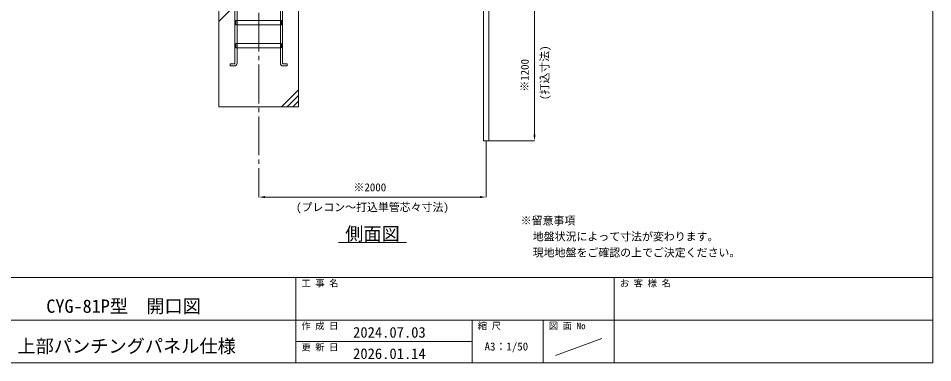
# Model space of a CAD drawing. Units: millimetres, scale not verified. Extents: x 14020 to 34145, y -14438 to 14438.
# Drawn here: x 26106 to 34145, y -14438 to -11409 of the extents above; entities that cross this region are included whole.
import ezdxf
from ezdxf.enums import TextEntityAlignment as Align

# ---------------------------------------------------------------- set-up
doc = ezdxf.new("R2010")
doc.units = ezdxf.units.MM
doc.header["$LTSCALE"] = 38
doc.linetypes.add('CHAIN2', pattern=[12, 9, -1, 1, -1])
doc.linetypes.add('DASHED1', pattern=[1.8, 1.2, -0.6])
for name, color, linetype, lineweight in [('0-9_基礎工事用PCA小', 7, 'Continuous', 18), ('0-A_図面枠', 7, 'Continuous', 18), ('0-B_寸法', 3, 'Continuous', 18), ('0-D_単管', 7, 'Continuous', 18), ('1-3_通芯', 1, 'CHAIN2', 18), ('1-8_文字', 7, 'Continuous', 18)]:
    doc.layers.add(name, color=color, linetype=linetype, lineweight=lineweight)
doc.styles.add('ＭＳ ゴシック', font='')
doc.styles.get('ＭＳ ゴシック').set_extended_font_data('MS Gothic')

msp = doc.modelspace()

# ---------------------------------------------------------------- linework, layer by layer
at = {"layer": '0-9_基礎工事用PCA小'}
for p, q in [((27869.8, -11437.5), (28019.8, -11287.5)), ((28029.33, -11467.5), (28029.33, -11629.5)), ((28410.27, -11467.5), (28410.27, -11629.5)), ((28029.33, -11667.5), (28029.33, -11804.5)), ((28410.27, -11667.5), (28410.27, -11804.5)), ((28569.8, -12037.5), (28419.8, -12187.5)), ((28569.8, -12087.5), (28469.8, -12187.5)), ((28569.8, -12137.5), (28519.8, -12187.5))]:
    msp.add_line(p, q, dxfattribs=at)
at = {"layer": '0-9_基礎工事用PCA小', "color": 4, "linetype": 'DASHED1', "lineweight": 9}
for p, q in [((28029.33, -11429.5), (28029.33, -11467.5)), ((28410.27, -11429.5), (28410.27, -11467.5)), ((28029.33, -11629.5), (28029.33, -11667.5)), ((28410.27, -11629.5), (28410.27, -11667.5))]:
    msp.add_line(p, q, dxfattribs=at)
at = {"layer": '0-9_基礎工事用PCA小'}
for points in [[(28010.28, -11804.45), (28010.28, -11227.5), (28029.33, -11227.5), (28029.33, -11429.5)], [(28429.32, -11804.45), (28429.32, -11227.5), (28410.27, -11227.5), (28410.27, -11429.5)], [(28006.33, -11827.5), (27969.33, -11827.5), (27969.33, -11808.45), (28006.27, -11808.45)], [(28433.27, -11827.5), (28470.28, -11827.5), (28470.28, -11808.45), (28433.33, -11808.45)]]:
    msp.add_lwpolyline(points, dxfattribs=at)
for points in [[(27869.8, -12187.5), (28569.8, -12187.5), (28569.8, -11287.5), (27869.8, -11287.5)], [(28019.8, -11429.5), (28419.8, -11429.5), (28419.8, -11467.5), (28019.8, -11467.5)], [(28019.8, -11629.5), (28419.8, -11629.5), (28419.8, -11667.5), (28019.8, -11667.5)]]:
    msp.add_lwpolyline(points, close=True, dxfattribs=at)
for centre, radius, start, end in [((28006.27, -11804.45), 4, 270, 0), ((28006.33, -11804.5), 23, 270, 0), ((28433.27, -11804.5), 23, 180, 270), ((28433.33, -11804.45), 4, 180, 270)]:
    msp.add_arc(centre, radius, start, end, dxfattribs=at)
at = {"layer": '0-A_図面枠'}
for p, q in [((14019.8, -13687.5), (34144.8, -13687.5)), ((28544.8, -13687.5), (28544.8, -14437.5)), ((31344.8, -13687.5), (31344.8, -14437.5)), ((25744.8, -14062.5), (34144.8, -14062.5)), ((30094.8, -14062.5), (30094.8, -14437.5)), ((30719.8, -14062.5), (30719.8, -14437.5)), ((30827.77, -14374.38), (31236.83, -14225.62)), ((30094.8, -14250), (28544.8, -14250))]:
    msp.add_line(p, q, dxfattribs=at)
msp.add_lwpolyline([(14019.8, -562.5), (34144.8, -562.5), (34144.8, -14437.5), (14019.8, -14437.5)], close=True, dxfattribs=at)
at = {"layer": '0-B_寸法'}
for p, q in [((30644.1, -11342.5), (30644.1, -12432.5)), ((30219.8, -12488.5), (30219.8, -12981.95)), ((30220.8, -12487.5), (30645.1, -12487.5)), ((28219.8, -12781.95), (28219.8, -12981.95)), ((30164.8, -12980.95), (28274.8, -12980.95))]:
    msp.add_line(p, q, dxfattribs=at)
at = {"layer": '0-B_寸法', "color": 91}
for points in [[(30634.92, -12432.5), (30644.1, -12487.5), (30653.28, -12432.5)], [(28274.8, -12971.8), (28219.8, -12980.95), (28274.8, -12990.12)], [(30164.8, -12971.8), (30219.8, -12980.95), (30164.8, -12990.12)]]:
    msp.add_solid(points, dxfattribs=at)
at = {"layer": '0-D_単管'}
msp.add_lwpolyline([(30195.5, -11209.6), (30195.5, -12487.5), (30244.1, -12487.5), (30244.1, -11277.75)], dxfattribs=at)
at = {"layer": '1-3_通芯'}
msp.add_line((28219.8, -5887.5), (28219.8, -12780.95), dxfattribs=at)
at = {"layer": '1-8_文字'}
msp.add_line((28919.8, -13380.95), (29519.8, -13380.95), dxfattribs=at)

# ---------------------------------------------------------------- texts
at = {"layer": '0-A_図面枠', "style": 'ＭＳ ゴシック'}
for s, height, p in [('工 事 名', 58.65, (28594.8, -13785.5)), ('お 客 様 名', 58.65, (31394.8, -13785.5)), ('CYG-81P型\u3000開口図', 117.3, (26352.55, -14034)), ('作 成 日\u3000', 58.65, (28594.8, -14160.5)), ('2024.07.03', 93.84, (29049.52, -14245.4)), ('縮 尺', 58.65, (30144.8, -14160.5)), ('図 面 No', 58.65, (30769.8, -14160.5)), ('上部パンチングパネル仕様', 117.3, (26098.62, -14384.9)), ('更 新 日\u3000', 58.65, (28594.8, -14348)), ('A3：1/50', 70.38, (30205.22, -14351.1)), ('2026.01.14', 93.84, (29049.52, -14432.9))]:
    msp.add_text(s, height=height, dxfattribs=at).set_placement(p, align=Align.BOTTOM_LEFT)
at = {"layer": '0-B_寸法', "style": 'ＭＳ ゴシック'}
for s, p in [('(打込寸法)', (30789.7, -12127.5)), ('※1200', (30614.55, -12054.33))]:
    msp.add_text(s, height=70.38, rotation=90, dxfattribs=at).set_placement(p, align=Align.BOTTOM_LEFT)
for s, p in [('※2000', (29052.97, -12951.4)), ('(プレコン～打込単管芯々寸法)', (28547.8, -13126.55))]:
    msp.add_text(s, height=70.38, dxfattribs=at).set_placement(p, align=Align.BOTTOM_LEFT)
at = {"layer": '1-8_文字', "style": 'ＭＳ ゴシック'}
for s, height, p in [('※留意事項', 70.38, (30522.95, -13244.23)), ('側面図', 117.3, (28979.8, -13396.95)), ('\u3000地盤状況によって寸法が変わります。', 70.38, (30533.17, -13384.58)), ('\u3000現地地盤をご確認の上でご決定ください。', 70.38, (30533.17, -13525.33))]:
    msp.add_text(s, height=height, dxfattribs=at).set_placement(p, align=Align.BOTTOM_LEFT)

doc.saveas('drawing.dxf')
